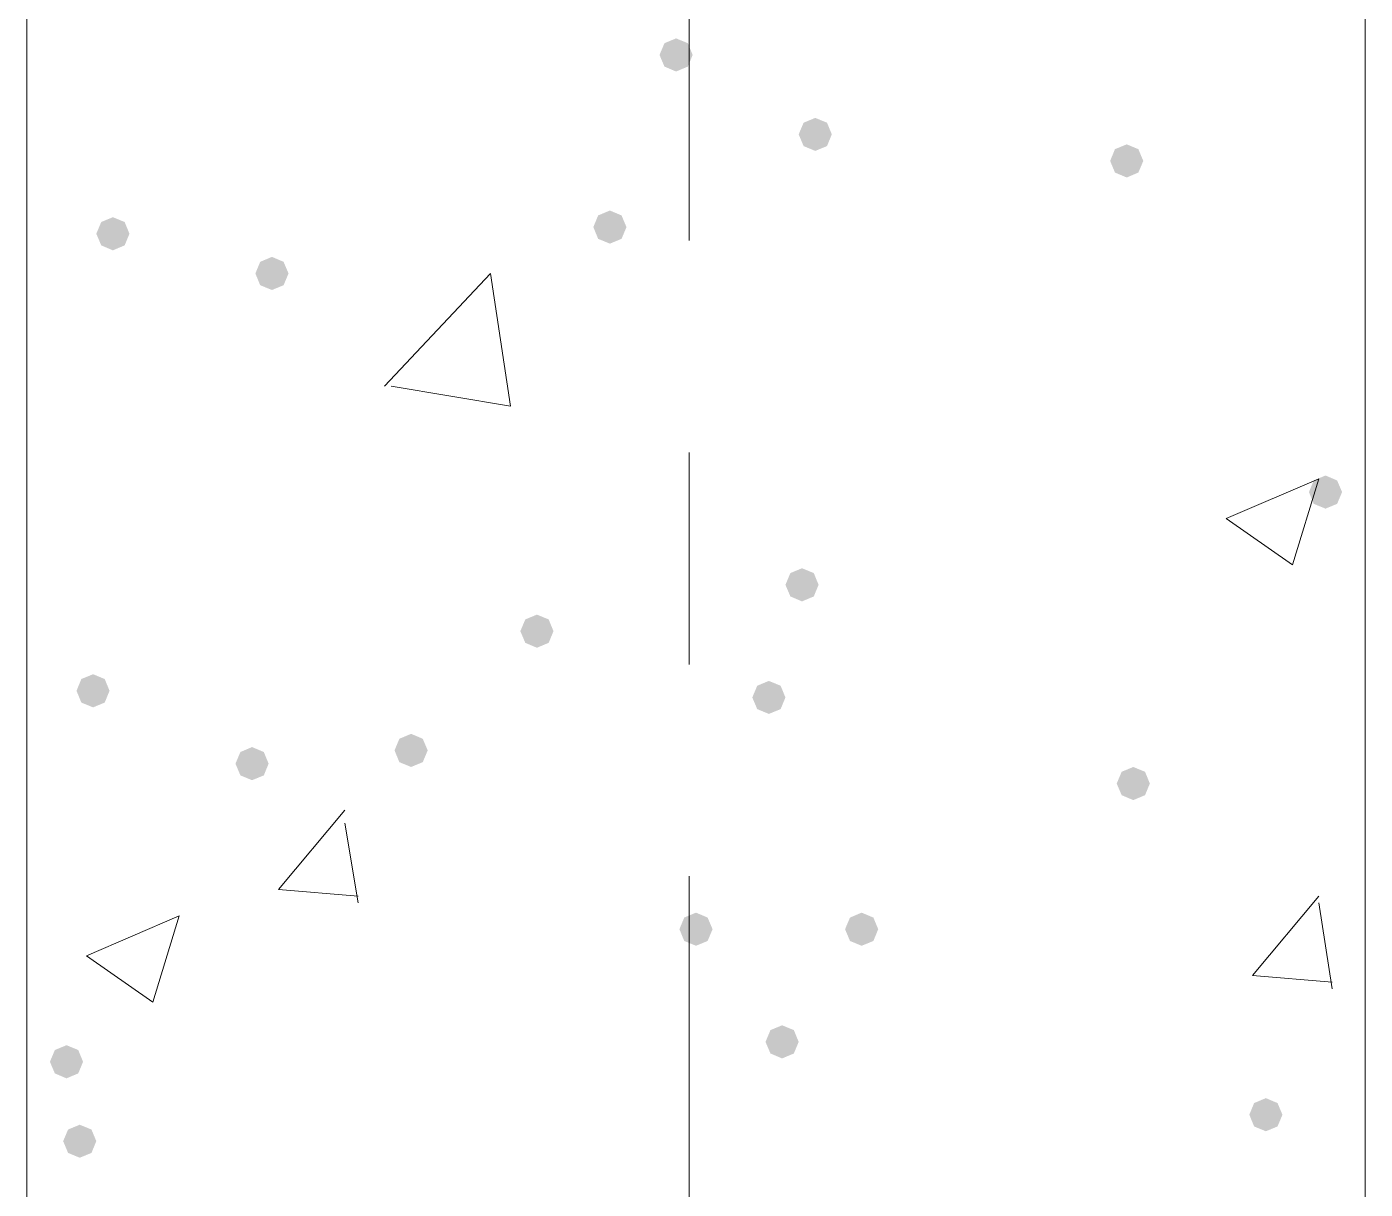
# Model space of a CAD drawing. Header units: millimetres. Extents: x 29 to 95071, y 20 to 67221.
# Drawn here: x 9907 to 10909, y 41158 to 42028 of the extents above; entities that cross this region are included whole.
import ezdxf

# ---------------------------------------------------------------- set-up
doc = ezdxf.new("R2010")
doc.units = ezdxf.units.MM

msp = doc.modelspace()

# ---------------------------------------------------------------- hatches: boundary and pattern name
h = msp.add_hatch(color=7)
h.dxf.hatch_style = 2
h.paths.add_polyline_path([(10393.2, 41994.2), (10384.5, 41997.9), (10380.8, 42006.6), (10384.5, 42015.4), (10393.2, 42019), (10402, 42015.4), (10405.6, 42006.6), (10402, 41997.9)])
h = msp.add_hatch(color=7)
h.dxf.hatch_style = 2
h.paths.add_polyline_path([(10497.3, 41934.8), (10488.6, 41938.4), (10484.9, 41947.2), (10488.6, 41955.9), (10497.3, 41959.5), (10506.1, 41955.9), (10509.7, 41947.2), (10506.1, 41938.4)])
h = msp.add_hatch(color=7)
h.dxf.hatch_style = 2
h.paths.add_polyline_path([(10730.3, 41914.9), (10721.5, 41918.6), (10717.9, 41927.3), (10721.5, 41936.1), (10730.3, 41939.7), (10739, 41936.1), (10742.7, 41927.3), (10739, 41918.6)])
h = msp.add_hatch(color=7)
h.dxf.hatch_style = 2
h.paths.add_polyline_path([(9971.9, 41860.4), (9963.2, 41864.1), (9959.5, 41872.8), (9963.2, 41881.6), (9971.9, 41885.2), (9980.7, 41881.6), (9984.3, 41872.8), (9980.7, 41864.1)])
h = msp.add_hatch(color=7)
h.dxf.hatch_style = 2
h.paths.add_polyline_path([(10343.7, 41865.4), (10334.9, 41869), (10331.3, 41877.8), (10334.9, 41886.5), (10343.7, 41890.2), (10352.4, 41886.5), (10356.1, 41877.8), (10352.4, 41869)])
h = msp.add_hatch(color=7)
h.dxf.hatch_style = 2
h.paths.add_polyline_path([(10090.9, 41830.7), (10082.1, 41834.3), (10078.5, 41843.1), (10082.1, 41851.8), (10090.9, 41855.5), (10099.6, 41851.8), (10103.3, 41843.1), (10099.6, 41834.3)])
h = msp.add_hatch(color=7)
h.dxf.hatch_style = 2
h.paths.add_polyline_path([(10879, 41667.1), (10870.2, 41670.7), (10866.6, 41679.5), (10870.2, 41688.2), (10879, 41691.9), (10887.7, 41688.2), (10891.4, 41679.5), (10887.7, 41670.7)])
h = msp.add_hatch(color=7)
h.dxf.hatch_style = 2
h.paths.add_polyline_path([(10487.4, 41597.7), (10478.7, 41601.4), (10475, 41610.1), (10478.7, 41618.9), (10487.4, 41622.5), (10496.2, 41618.9), (10499.8, 41610.1), (10496.2, 41601.4)])
h = msp.add_hatch(color=7)
h.dxf.hatch_style = 2
h.paths.add_polyline_path([(10289.1, 41563), (10280.4, 41566.7), (10276.7, 41575.4), (10280.4, 41584.2), (10289.1, 41587.8), (10297.9, 41584.2), (10301.5, 41575.4), (10297.9, 41566.7)])
h = msp.add_hatch(color=7)
h.dxf.hatch_style = 2
h.paths.add_polyline_path([(9957.1, 41518.4), (9948.3, 41522), (9944.7, 41530.8), (9948.3, 41539.6), (9957.1, 41543.2), (9965.8, 41539.6), (9969.4, 41530.8), (9965.8, 41522)])
h = msp.add_hatch(color=7)
h.dxf.hatch_style = 2
h.paths.add_polyline_path([(10462.6, 41513.5), (10453.9, 41517.1), (10450.2, 41525.8), (10453.9, 41534.6), (10462.6, 41538.2), (10471.4, 41534.6), (10475, 41525.8), (10471.4, 41517.1)])
h = msp.add_hatch(color=7)
h.dxf.hatch_style = 2
h.paths.add_polyline_path([(10195, 41473.8), (10186.2, 41477.4), (10182.6, 41486.2), (10186.2, 41494.9), (10195, 41498.6), (10203.7, 41494.9), (10207.4, 41486.2), (10203.7, 41477.4)])
h = msp.add_hatch(color=7)
h.dxf.hatch_style = 2
h.paths.add_polyline_path([(10076, 41463.9), (10067.3, 41467.5), (10063.6, 41476.3), (10067.3, 41485), (10076, 41488.7), (10084.8, 41485), (10088.4, 41476.3), (10084.8, 41467.5)])
h = msp.add_hatch(color=7)
h.dxf.hatch_style = 2
h.paths.add_polyline_path([(10735.2, 41449), (10726.5, 41452.7), (10722.8, 41461.4), (10726.5, 41470.2), (10735.2, 41473.8), (10744, 41470.2), (10747.6, 41461.4), (10744, 41452.7)])
h = msp.add_hatch(color=7)
h.dxf.hatch_style = 2
h.paths.add_polyline_path([(10408.1, 41340), (10399.3, 41343.6), (10395.7, 41352.4), (10399.3, 41361.1), (10408.1, 41364.8), (10416.8, 41361.1), (10420.5, 41352.4), (10416.8, 41343.6)])
h = msp.add_hatch(color=7)
h.dxf.hatch_style = 2
h.paths.add_polyline_path([(10532, 41340), (10523.3, 41343.6), (10519.6, 41352.4), (10523.3, 41361.1), (10532, 41364.8), (10540.8, 41361.1), (10544.4, 41352.4), (10540.8, 41343.6)])
h = msp.add_hatch(color=7)
h.dxf.hatch_style = 2
h.paths.add_polyline_path([(10472.5, 41255.7), (10463.8, 41259.4), (10460.1, 41268.1), (10463.8, 41276.9), (10472.5, 41280.5), (10481.3, 41276.9), (10484.9, 41268.1), (10481.3, 41259.4)])
h = msp.add_hatch(color=7)
h.dxf.hatch_style = 2
h.paths.add_polyline_path([(9937.2, 41240.8), (9928.5, 41244.5), (9924.8, 41253.2), (9928.5, 41262), (9937.2, 41265.6), (9946, 41262), (9949.6, 41253.2), (9946, 41244.5)])
h = msp.add_hatch(color=7)
h.dxf.hatch_style = 2
h.paths.add_polyline_path([(10834.4, 41201.2), (10825.6, 41204.8), (10822, 41213.6), (10825.6, 41222.3), (10834.4, 41226), (10843.1, 41222.3), (10846.8, 41213.6), (10843.1, 41204.8)])
h = msp.add_hatch(color=7)
h.dxf.hatch_style = 2
h.paths.add_polyline_path([(9947.1, 41181.4), (9938.4, 41185), (9934.7, 41193.8), (9938.4, 41202.5), (9947.1, 41206.1), (9955.9, 41202.5), (9959.5, 41193.8), (9955.9, 41185)])

# ---------------------------------------------------------------- linework, layer by layer
at = {"color": 7, "lineweight": 0}
for points in [[(9907.5, 32653.6), (9907.5, 42705.5)], [(10908.7, 32653.6), (10908.7, 42705.5)], [(10403.1, 41867.8), (10403.1, 42660.9)], [(10175.1, 41758.8), (10254.4, 41843.1)], [(10254.4, 41843.1), (10269.3, 41743.9), (10180.1, 41758.8)], [(10403.1, 41550.6), (10403.1, 41709.2)], [(10804.6, 41659.7), (10874, 41689.4)], [(10854.2, 41625), (10874, 41689.4)], [(10804.6, 41659.7), (10854.2, 41625)], [(10095.8, 41382.1), (10145.4, 41441.6)], [(10155.3, 41372.2), (10145.4, 41431.7)], [(10403.1, 40599), (10403.1, 41392)], [(10095.8, 41382.1), (10155.3, 41377.1)], [(10824.4, 41317.7), (10874, 41377.1)], [(10883.9, 41307.8), (10874, 41372.2)], [(9952.1, 41332.5), (10021.5, 41362.3)], [(10001.7, 41297.8), (10021.5, 41362.3)], [(9952.1, 41332.5), (10001.7, 41297.8)], [(10824.4, 41317.7), (10883.9, 41312.7)]]:
    msp.add_lwpolyline(points, dxfattribs=at)

doc.saveas('drawing.dxf')
